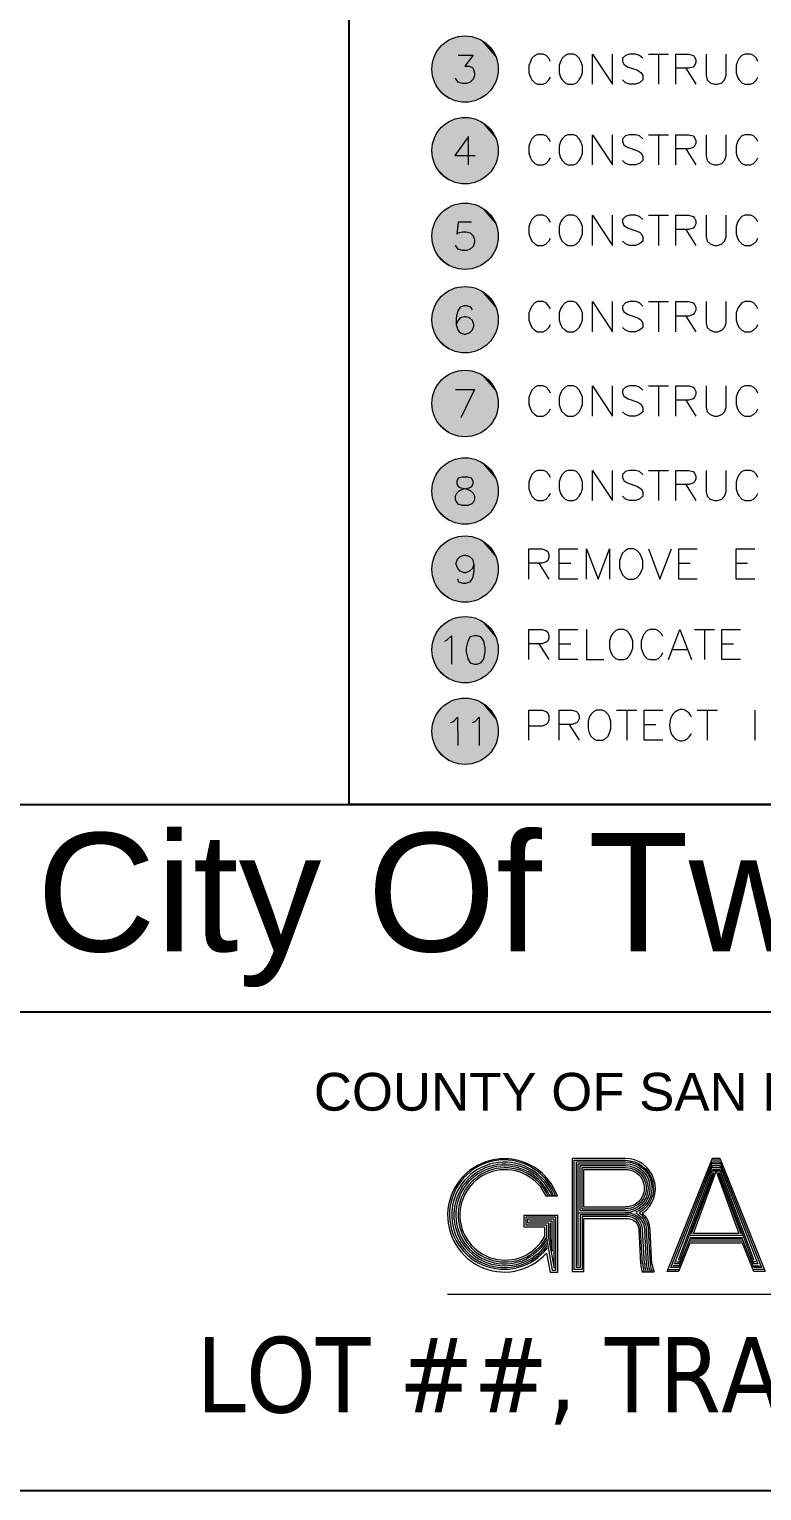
# Model space of a CAD drawing. Header units: millimetres. Extents: x -419 to 20046, y -14642 to 2638.
# Drawn here: x 3708.958 to 3710.897, y 911.911 to 915.779 of the extents above; entities that cross this region are included whole.
import ezdxf

# ---------------------------------------------------------------- set-up
doc = ezdxf.new("R2010")
doc.units = ezdxf.units.MM
for name, color, linetype in [('PDF10_----TB03', 7, 'Continuous'), ('PDF10_----TX03', 7, 'Continuous'), ('PDF10_TEXT', 7, 'Continuous')]:
    doc.layers.add(name, color=color, linetype=linetype)
doc.layers.add('PDF10_0', color=7, linetype='Continuous', true_color=0xb3b3b3)
doc.styles.add('PDF Arial', font='arial.ttf')
doc.styles.add('PDF Tahoma', font='tahoma.ttf')

msp = doc.modelspace()

# ---------------------------------------------------------------- linework, layer by layer
at = {"color": 1}
for p, q in [((3682.9432, 913.7269), (3717.4272, 913.7269)), ((3716.1109, 913.177), (3706.9443, 913.177))]:
    msp.add_line(p, q, dxfattribs=at)
for points in [[(3682.9432, 934.9117), (3717.4272, 934.9117), (3717.4272, 911.9107), (3682.9432, 911.9107)], [(3717.4272, 913.7269), (3709.8049, 913.7269), (3709.8049, 927.2815), (3717.4272, 927.2815)]]:
    msp.add_lwpolyline(points, close=True, dxfattribs=at)
at = {"layer": 'PDF10_----TB03', "lineweight": 20}
for points in [[(3710.3262, 912.6912), (3710.3562, 912.6912, 3.605818), (3710.3271, 912.5395), (3710.3371, 912.4895), (3710.3571, 912.4895), (3710.3571, 912.6395), (3710.2671, 912.6395), (3710.2671, 912.6095), (3710.3221, 912.6095), (3710.3221, 912.5845)], [(3710.6063, 912.5103), (3710.6013, 912.6003, 0.212547), (3710.5815, 912.645, 0.733214), (3710.5354, 912.7903), (3710.3954, 912.7903), (3710.3954, 912.4903)], [(3710.4004, 912.4953), (3710.4004, 912.7853), (3710.5354, 912.7853, -0.767337), (3710.5731, 912.6462)], [(3710.5863, 912.5112), (3710.5813, 912.6016, 0.414221), (3710.5413, 912.6412), (3710.4162, 912.6412), (3710.4162, 912.5012), (3710.4062, 912.5012), (3710.4062, 912.7812), (3710.5363, 912.7812, -0.824337), (3710.5627, 912.6471)], [(3710.4112, 912.5062), (3710.4112, 912.7762), (3710.5363, 912.7762, -0.999999), (3710.5367, 912.647)], [(3710.5363, 912.6512), (3710.4162, 912.6512), (3710.4162, 912.7712), (3710.5363, 912.7712, -0.999994), (3710.5367, 912.652)], [(3710.5363, 912.6562), (3710.4212, 912.6562), (3710.4212, 912.7662), (3710.5363, 912.7662, -1.000007), (3710.5367, 912.657)], [(3710.5363, 912.6612), (3710.4262, 912.6612), (3710.4262, 912.7612), (3710.5363, 912.7612, -1.000001), (3710.5367, 912.662)], [(3710.3962, 912.4912), (3710.4262, 912.4912), (3710.4262, 912.6312), (3710.5413, 912.6312, -0.414211), (3710.5713, 912.6012), (3710.5763, 912.5112)], [(3710.5813, 912.5112), (3710.5763, 912.6012, 0.414217), (3710.5413, 912.6362), (3710.4212, 912.6362), (3710.4212, 912.4962), (3710.4012, 912.4962)], [(3710.4112, 912.6462), (3710.5363, 912.6462), (3710.5413, 912.6462, -0.41421), (3710.5863, 912.6012), (3710.5913, 912.5112)], [(3710.5626, 912.6465, -0.291477), (3710.5913, 912.6012), (3710.5963, 912.5112)], [(3710.5738, 912.6457, -0.240066), (3710.5963, 912.6012), (3710.6013, 912.5112)]]:
    msp.add_lwpolyline(points, format="xyb", dxfattribs=at)
for points in [[(3710.6463, 912.4912), (3710.7663, 912.7912), (3710.7863, 912.7912), (3710.9063, 912.4912), (3710.8763, 912.4912), (3710.8463, 912.5662), (3710.7063, 912.5662), (3710.6763, 912.4912)], [(3710.6763, 912.5012), (3710.6563, 912.5012), (3710.7663, 912.7812), (3710.7863, 912.7812), (3710.8963, 912.5012), (3710.8763, 912.5012), (3710.8463, 912.5762), (3710.7063, 912.5762)], [(3710.7163, 912.5912), (3710.7763, 912.7562), (3710.8363, 912.5912)], [(3710.3521, 912.6345), (3710.2721, 912.6345), (3710.2721, 912.6145), (3710.3271, 912.6145), (3710.3271, 912.5795), (3710.3421, 912.4945), (3710.3521, 912.4945)], [(3710.3471, 912.6295), (3710.2771, 912.6295), (3710.2771, 912.6195), (3710.3321, 912.6195), (3710.3321, 912.5795), (3710.3471, 912.4995)]]:
    msp.add_lwpolyline(points, close=True, dxfattribs=at)
for points in [[(3710.7663, 912.7862), (3710.7863, 912.7862)], [(3710.7113, 912.5912), (3710.7713, 912.7512), (3710.7663, 912.7512), (3710.6763, 912.5112), (3710.6663, 912.5112), (3710.7663, 912.7712), (3710.7863, 912.7712), (3710.8863, 912.5112), (3710.8763, 912.5112), (3710.7863, 912.7512), (3710.7813, 912.7512), (3710.8413, 912.5912)], [(3710.6763, 912.5212), (3710.7663, 912.7612), (3710.7863, 912.7612), (3710.8763, 912.5212)], [(3710.7863, 912.7762), (3710.7663, 912.7762)], [(3710.7663, 912.7662), (3710.7863, 912.7662)], [(3710.7863, 912.7562), (3710.7663, 912.7562)], [(3710.3371, 912.6195), (3710.3371, 912.5795), (3710.3421, 912.5445), (3710.3421, 912.6245), (3710.2821, 912.6245)], [(3710.8463, 912.5862), (3710.7063, 912.5862)], [(3710.7063, 912.5812), (3710.8463, 912.5812)], [(3710.8463, 912.5712), (3710.7063, 912.5712)], [(3710.6713, 912.5162), (3710.6763, 912.5162)], [(3710.8813, 912.5162), (3710.8763, 912.5162)], [(3710.5796, 912.4903), (3710.6121, 912.4903)], [(3710.6513, 912.4962), (3710.6763, 912.4962)], [(3710.6763, 912.5062), (3710.6613, 912.5062)], [(3710.8763, 912.5062), (3710.8913, 912.5062)], [(3710.9013, 912.4962), (3710.8763, 912.4962)], [(3710.0654, 912.4312), (3713.1615, 912.4312)]]:
    msp.add_lwpolyline(points, dxfattribs=at)
for centre, radius, start, end in [((3710.215, 912.6416), 0.1446, 20.0007, 321.9979), ((3710.2158, 912.6408), 0.1396, 21.0001, 323.9976), ((3710.2166, 912.6408), 0.1346, 22.0004, 325.9975), ((3710.2166, 912.6408), 0.1296, 22.9998, 329.0019), ((3710.2175, 912.6408), 0.1246, 23.9997, 331.0015), ((3710.2175, 912.6408), 0.1196, 23.9996, 332.0016), ((3710.6467, 912.5116), 0.0696, 180.0011, 196.9996), ((3710.6467, 912.5116), 0.0646, 179.9989, 198.0043), ((3710.6467, 912.5116), 0.0596, 180.0012, 199.0008), ((3710.6467, 912.5116), 0.0546, 180, 201.0025), ((3710.6467, 912.5116), 0.0496, 180.0014, 203.9992), ((3710.6467, 912.5116), 0.0446, 180.002, 205.9965), ((3710.6467, 912.5107), 0.0396, 180.0024, 209.9953)]:
    msp.add_arc(centre, radius, start, end, dxfattribs=at)
at = {"layer": 'PDF10_----TX03', "lineweight": 20}
for points in [[(3710.3379, 915.6939), (3710.3337, 915.7022), (3710.3262, 915.7097), (3710.3187, 915.7131), (3710.3037, 915.7131), (3710.2962, 915.7097), (3710.2887, 915.7022), (3710.2846, 915.6939), (3710.2804, 915.6831), (3710.2804, 915.6639), (3710.2846, 915.6522), (3710.2887, 915.6447), (3710.2962, 915.6372), (3710.3037, 915.6331), (3710.3187, 915.6331), (3710.3262, 915.6372), (3710.3337, 915.6447), (3710.3379, 915.6522)], [(3710.4487, 915.6331), (3710.4487, 915.7131), (3710.5021, 915.6331), (3710.5021, 915.7131)], [(3710.5821, 915.7022), (3710.5738, 915.7097), (3710.5629, 915.7131), (3710.5471, 915.7131), (3710.5363, 915.7097), (3710.5288, 915.7022), (3710.5288, 915.6939), (3710.5321, 915.6864), (3710.5363, 915.6831), (3710.5438, 915.6789), (3710.5663, 915.6714), (3710.5738, 915.6672), (3710.5779, 915.6639), (3710.5821, 915.6564), (3710.5821, 915.6447), (3710.5738, 915.6372), (3710.5629, 915.6331), (3710.5471, 915.6331), (3710.5363, 915.6372), (3710.5288, 915.6447)], [(3710.5971, 915.7131), (3710.6504, 915.7131)], [(3710.6238, 915.7131), (3710.6238, 915.6331)], [(3710.6696, 915.6331), (3710.6696, 915.7131), (3710.7038, 915.7131), (3710.7154, 915.7097), (3710.7188, 915.7056), (3710.7229, 915.6981), (3710.7229, 915.6906), (3710.7188, 915.6831), (3710.7154, 915.6789), (3710.7038, 915.6756), (3710.6696, 915.6756)], [(3710.7496, 915.7131), (3710.7496, 915.6564), (3710.7529, 915.6447), (3710.7604, 915.6372), (3710.7721, 915.6331), (3710.7796, 915.6331), (3710.7913, 915.6372), (3710.7988, 915.6447), (3710.8029, 915.6564), (3710.8029, 915.7131)], [(3710.8863, 915.6939), (3710.8829, 915.7022), (3710.8754, 915.7097), (3710.8671, 915.7131), (3710.8521, 915.7131), (3710.8446, 915.7097), (3710.8371, 915.7022), (3710.8329, 915.6939), (3710.8296, 915.6831), (3710.8296, 915.6639), (3710.8329, 915.6522), (3710.8371, 915.6447), (3710.8446, 915.6372), (3710.8521, 915.6331), (3710.8671, 915.6331), (3710.8754, 915.6372), (3710.8829, 915.6447), (3710.8863, 915.6522)], [(3710.6963, 915.6756), (3710.7229, 915.6331)], [(3710.3379, 915.4814), (3710.3337, 915.4889), (3710.3262, 915.4964), (3710.3187, 915.4997), (3710.3037, 915.4997), (3710.2962, 915.4964), (3710.2887, 915.4889), (3710.2846, 915.4814), (3710.2804, 915.4697), (3710.2804, 915.4506), (3710.2846, 915.4389), (3710.2887, 915.4314), (3710.2962, 915.4239), (3710.3037, 915.4197), (3710.3187, 915.4197), (3710.3262, 915.4239), (3710.3337, 915.4314), (3710.3379, 915.4389)], [(3710.4487, 915.4197), (3710.4487, 915.4997), (3710.5021, 915.4197), (3710.5021, 915.4997)], [(3710.5821, 915.4889), (3710.5738, 915.4964), (3710.5629, 915.4997), (3710.5471, 915.4997), (3710.5363, 915.4964), (3710.5288, 915.4889), (3710.5288, 915.4814), (3710.5321, 915.4731), (3710.5363, 915.4697), (3710.5438, 915.4656), (3710.5663, 915.4581), (3710.5738, 915.4547), (3710.5779, 915.4506), (3710.5821, 915.4431), (3710.5821, 915.4314), (3710.5738, 915.4239), (3710.5629, 915.4197), (3710.5471, 915.4197), (3710.5363, 915.4239), (3710.5288, 915.4314)], [(3710.5971, 915.4997), (3710.6504, 915.4997)], [(3710.6238, 915.4997), (3710.6238, 915.4197)], [(3710.6696, 915.4197), (3710.6696, 915.4997), (3710.7038, 915.4997), (3710.7154, 915.4964), (3710.7188, 915.4922), (3710.7229, 915.4847), (3710.7229, 915.4772), (3710.7188, 915.4697), (3710.7154, 915.4656), (3710.7038, 915.4622), (3710.6696, 915.4622)], [(3710.7496, 915.4997), (3710.7496, 915.4431), (3710.7529, 915.4314), (3710.7604, 915.4239), (3710.7721, 915.4197), (3710.7796, 915.4197), (3710.7913, 915.4239), (3710.7988, 915.4314), (3710.8029, 915.4431), (3710.8029, 915.4997)], [(3710.8863, 915.4814), (3710.8829, 915.4889), (3710.8754, 915.4964), (3710.8671, 915.4997), (3710.8521, 915.4997), (3710.8446, 915.4964), (3710.8371, 915.4889), (3710.8329, 915.4814), (3710.8296, 915.4697), (3710.8296, 915.4506), (3710.8329, 915.4389), (3710.8371, 915.4314), (3710.8446, 915.4239), (3710.8521, 915.4197), (3710.8671, 915.4197), (3710.8754, 915.4239), (3710.8829, 915.4314), (3710.8863, 915.4389)], [(3710.6963, 915.4622), (3710.7229, 915.4197)], [(3710.3379, 915.268), (3710.3337, 915.2755), (3710.3262, 915.283), (3710.3187, 915.2864), (3710.3037, 915.2864), (3710.2962, 915.283), (3710.2887, 915.2755), (3710.2846, 915.268), (3710.2804, 915.2564), (3710.2804, 915.2372), (3710.2846, 915.2255), (3710.2887, 915.218), (3710.2962, 915.2105), (3710.3037, 915.2064), (3710.3187, 915.2064), (3710.3262, 915.2105), (3710.3337, 915.218), (3710.3379, 915.2255)], [(3710.4487, 915.2064), (3710.4487, 915.2864), (3710.5021, 915.2064), (3710.5021, 915.2864)], [(3710.5821, 915.2755), (3710.5738, 915.283), (3710.5629, 915.2864), (3710.5471, 915.2864), (3710.5363, 915.283), (3710.5288, 915.2755), (3710.5288, 915.268), (3710.5321, 915.2597), (3710.5363, 915.2564), (3710.5438, 915.2522), (3710.5663, 915.2447), (3710.5738, 915.2414), (3710.5779, 915.2372), (3710.5821, 915.2297), (3710.5821, 915.218), (3710.5738, 915.2105), (3710.5629, 915.2064), (3710.5471, 915.2064), (3710.5363, 915.2105), (3710.5288, 915.218)], [(3710.5971, 915.2864), (3710.6504, 915.2864)], [(3710.6238, 915.2864), (3710.6238, 915.2064)], [(3710.6696, 915.2064), (3710.6696, 915.2864), (3710.7038, 915.2864), (3710.7154, 915.283), (3710.7188, 915.2789), (3710.7229, 915.2714), (3710.7229, 915.2639), (3710.7188, 915.2564), (3710.7154, 915.2522), (3710.7038, 915.2489), (3710.6696, 915.2489)], [(3710.7496, 915.2864), (3710.7496, 915.2297), (3710.7529, 915.218), (3710.7604, 915.2105), (3710.7721, 915.2064), (3710.7796, 915.2064), (3710.7913, 915.2105), (3710.7988, 915.218), (3710.8029, 915.2297), (3710.8029, 915.2864)], [(3710.8863, 915.268), (3710.8829, 915.2755), (3710.8754, 915.283), (3710.8671, 915.2864), (3710.8521, 915.2864), (3710.8446, 915.283), (3710.8371, 915.2755), (3710.8329, 915.268), (3710.8296, 915.2564), (3710.8296, 915.2372), (3710.8329, 915.2255), (3710.8371, 915.218), (3710.8446, 915.2105), (3710.8521, 915.2064), (3710.8671, 915.2064), (3710.8754, 915.2105), (3710.8829, 915.218), (3710.8863, 915.2255)], [(3710.6963, 915.2489), (3710.7229, 915.2064)], [(3710.3379, 915.0389), (3710.3337, 915.0464), (3710.3262, 915.0547), (3710.3187, 915.058), (3710.3037, 915.058), (3710.2962, 915.0547), (3710.2887, 915.0464), (3710.2846, 915.0389), (3710.2804, 915.028), (3710.2804, 915.0089), (3710.2846, 914.9972), (3710.2887, 914.9897), (3710.2962, 914.9822), (3710.3037, 914.978), (3710.3187, 914.978), (3710.3262, 914.9822), (3710.3337, 914.9897), (3710.3379, 914.9972)], [(3710.4487, 914.978), (3710.4487, 915.058), (3710.5021, 914.978), (3710.5021, 915.058)], [(3710.5821, 915.0464), (3710.5738, 915.0547), (3710.5629, 915.058), (3710.5471, 915.058), (3710.5363, 915.0547), (3710.5288, 915.0464), (3710.5288, 915.0389), (3710.5321, 915.0314), (3710.5363, 915.028), (3710.5438, 915.0239), (3710.5663, 915.0164), (3710.5738, 915.0122), (3710.5779, 915.0089), (3710.5821, 915.0014), (3710.5821, 914.9897), (3710.5738, 914.9822), (3710.5629, 914.978), (3710.5471, 914.978), (3710.5363, 914.9822), (3710.5288, 914.9897)], [(3710.5971, 915.058), (3710.6504, 915.058)], [(3710.6238, 915.058), (3710.6238, 914.978)], [(3710.6696, 914.978), (3710.6696, 915.058), (3710.7038, 915.058), (3710.7154, 915.0547), (3710.7188, 915.0505), (3710.7229, 915.043), (3710.7229, 915.0355), (3710.7188, 915.028), (3710.7154, 915.0239), (3710.7038, 915.0197), (3710.6696, 915.0197)], [(3710.7496, 915.058), (3710.7496, 915.0014), (3710.7529, 914.9897), (3710.7604, 914.9822), (3710.7721, 914.978), (3710.7796, 914.978), (3710.7913, 914.9822), (3710.7988, 914.9897), (3710.8029, 915.0014), (3710.8029, 915.058)], [(3710.8863, 915.0389), (3710.8829, 915.0464), (3710.8754, 915.0547), (3710.8671, 915.058), (3710.8521, 915.058), (3710.8446, 915.0547), (3710.8371, 915.0464), (3710.8329, 915.0389), (3710.8296, 915.028), (3710.8296, 915.0089), (3710.8329, 914.9972), (3710.8371, 914.9897), (3710.8446, 914.9822), (3710.8521, 914.978), (3710.8671, 914.978), (3710.8754, 914.9822), (3710.8829, 914.9897), (3710.8863, 914.9972)], [(3710.6963, 915.0197), (3710.7229, 914.978)], [(3710.3379, 914.8155), (3710.3337, 914.8238), (3710.3262, 914.8313), (3710.3187, 914.8347), (3710.3037, 914.8347), (3710.2962, 914.8313), (3710.2887, 914.8238), (3710.2846, 914.8155), (3710.2804, 914.8047), (3710.2804, 914.7855), (3710.2846, 914.7738), (3710.2887, 914.7663), (3710.2962, 914.7588), (3710.3037, 914.7547), (3710.3187, 914.7547), (3710.3262, 914.7588), (3710.3337, 914.7663), (3710.3379, 914.7738)], [(3710.4487, 914.7547), (3710.4487, 914.8347), (3710.5021, 914.7547), (3710.5021, 914.8347)], [(3710.5821, 914.8238), (3710.5738, 914.8313), (3710.5629, 914.8347), (3710.5471, 914.8347), (3710.5363, 914.8313), (3710.5288, 914.8238), (3710.5288, 914.8155), (3710.5321, 914.808), (3710.5363, 914.8047), (3710.5438, 914.8005), (3710.5663, 914.793), (3710.5738, 914.7888), (3710.5779, 914.7855), (3710.5821, 914.778), (3710.5821, 914.7663), (3710.5738, 914.7588), (3710.5629, 914.7547), (3710.5471, 914.7547), (3710.5363, 914.7588), (3710.5288, 914.7663)], [(3710.5971, 914.8347), (3710.6504, 914.8347)], [(3710.6238, 914.8347), (3710.6238, 914.7547)], [(3710.6696, 914.7547), (3710.6696, 914.8347), (3710.7038, 914.8347), (3710.7154, 914.8313), (3710.7188, 914.8272), (3710.7229, 914.8197), (3710.7229, 914.8122), (3710.7188, 914.8047), (3710.7154, 914.8005), (3710.7038, 914.7972), (3710.6696, 914.7972)], [(3710.6963, 914.7972), (3710.7229, 914.7547)], [(3710.7496, 914.8347), (3710.7496, 914.778), (3710.7529, 914.7663), (3710.7604, 914.7588), (3710.7721, 914.7547), (3710.7796, 914.7547), (3710.7913, 914.7588), (3710.7988, 914.7663), (3710.8029, 914.778), (3710.8029, 914.8347)], [(3710.8863, 914.8155), (3710.8829, 914.8238), (3710.8754, 914.8313), (3710.8671, 914.8347), (3710.8521, 914.8347), (3710.8446, 914.8313), (3710.8371, 914.8238), (3710.8329, 914.8155), (3710.8296, 914.8047), (3710.8296, 914.7855), (3710.8329, 914.7738), (3710.8371, 914.7663), (3710.8446, 914.7588), (3710.8521, 914.7547), (3710.8671, 914.7547), (3710.8754, 914.7588), (3710.8829, 914.7663), (3710.8863, 914.7738)], [(3710.3379, 914.5922), (3710.3337, 914.6005), (3710.3262, 914.608), (3710.3187, 914.6113), (3710.3037, 914.6113), (3710.2962, 914.608), (3710.2887, 914.6005), (3710.2846, 914.5922), (3710.2804, 914.5813), (3710.2804, 914.5622), (3710.2846, 914.5505), (3710.2887, 914.543), (3710.2962, 914.5355), (3710.3037, 914.5313), (3710.3187, 914.5313), (3710.3262, 914.5355), (3710.3337, 914.543), (3710.3379, 914.5505)], [(3710.4487, 914.5313), (3710.4487, 914.6113), (3710.5021, 914.5313), (3710.5021, 914.6113)], [(3710.5821, 914.6005), (3710.5738, 914.608), (3710.5629, 914.6113), (3710.5471, 914.6113), (3710.5363, 914.608), (3710.5288, 914.6005), (3710.5288, 914.5922), (3710.5321, 914.5847), (3710.5363, 914.5813), (3710.5438, 914.5772), (3710.5663, 914.5697), (3710.5738, 914.5655), (3710.5779, 914.5622), (3710.5821, 914.5547), (3710.5821, 914.543), (3710.5738, 914.5355), (3710.5629, 914.5313), (3710.5471, 914.5313), (3710.5363, 914.5355), (3710.5288, 914.543)], [(3710.5971, 914.6113), (3710.6504, 914.6113)], [(3710.6238, 914.6113), (3710.6238, 914.5313)], [(3710.6696, 914.5313), (3710.6696, 914.6113), (3710.7038, 914.6113), (3710.7154, 914.608), (3710.7188, 914.6038), (3710.7229, 914.5963), (3710.7229, 914.5888), (3710.7188, 914.5813), (3710.7154, 914.5772), (3710.7038, 914.5738), (3710.6696, 914.5738)], [(3710.7496, 914.6113), (3710.7496, 914.5547), (3710.7529, 914.543), (3710.7604, 914.5355), (3710.7721, 914.5313), (3710.7796, 914.5313), (3710.7913, 914.5355), (3710.7988, 914.543), (3710.8029, 914.5547), (3710.8029, 914.6113)], [(3710.8863, 914.5922), (3710.8829, 914.6005), (3710.8754, 914.608), (3710.8671, 914.6113), (3710.8521, 914.6113), (3710.8446, 914.608), (3710.8371, 914.6005), (3710.8329, 914.5922), (3710.8296, 914.5813), (3710.8296, 914.5622), (3710.8329, 914.5505), (3710.8371, 914.543), (3710.8446, 914.5355), (3710.8521, 914.5313), (3710.8671, 914.5313), (3710.8754, 914.5355), (3710.8829, 914.543), (3710.8863, 914.5505)], [(3710.6963, 914.5738), (3710.7229, 914.5313)], [(3710.2804, 914.3238), (3710.2804, 914.4038), (3710.3154, 914.4038), (3710.3262, 914.3996), (3710.3304, 914.3963), (3710.3337, 914.388), (3710.3337, 914.3805), (3710.3304, 914.373), (3710.3262, 914.3696), (3710.3154, 914.3655), (3710.2804, 914.3655)], [(3710.4104, 914.3238), (3710.3604, 914.3238), (3710.3604, 914.4038), (3710.4104, 914.4038)], [(3710.4329, 914.3238), (3710.4329, 914.4038), (3710.4637, 914.3238), (3710.4937, 914.4038), (3710.4937, 914.3238)], [(3710.5971, 914.4038), (3710.6271, 914.3238), (3710.6579, 914.4038)], [(3710.7263, 914.3238), (3710.6771, 914.3238), (3710.6771, 914.4038), (3710.7263, 914.4038)], [(3710.8788, 914.3238), (3710.8296, 914.3238), (3710.8296, 914.4038), (3710.8788, 914.4038)], [(3710.3071, 914.3655), (3710.3337, 914.3238)], [(3710.3604, 914.3655), (3710.3912, 914.3655)], [(3710.6771, 914.3655), (3710.7071, 914.3655)], [(3710.8296, 914.3655), (3710.8596, 914.3655)], [(3710.2804, 914.1105), (3710.2804, 914.1905), (3710.3154, 914.1905), (3710.3262, 914.1863), (3710.3304, 914.183), (3710.3337, 914.1746), (3710.3337, 914.1671), (3710.3304, 914.1596), (3710.3262, 914.1563), (3710.3154, 914.1521), (3710.2804, 914.1521)], [(3710.4104, 914.1105), (3710.3604, 914.1105), (3710.3604, 914.1905), (3710.4104, 914.1905)], [(3710.4329, 914.1905), (3710.4329, 914.1105), (3710.4787, 914.1105)], [(3710.6354, 914.1713), (3710.6313, 914.1788), (3710.6238, 914.1863), (3710.6163, 914.1905), (3710.6004, 914.1905), (3710.5929, 914.1863), (3710.5854, 914.1788), (3710.5821, 914.1713), (3710.5779, 914.1596), (3710.5779, 914.1405), (3710.5821, 914.1296), (3710.5854, 914.1213), (3710.5929, 914.1138), (3710.6004, 914.1105), (3710.6163, 914.1105), (3710.6238, 914.1138), (3710.6313, 914.1213), (3710.6354, 914.1296)], [(3710.6504, 914.1105), (3710.6804, 914.1905), (3710.7113, 914.1105)], [(3710.7188, 914.1905), (3710.7721, 914.1905)], [(3710.7454, 914.1905), (3710.7454, 914.1105)], [(3710.8404, 914.1105), (3710.7913, 914.1105), (3710.7913, 914.1905), (3710.8404, 914.1905)], [(3710.3071, 914.1521), (3710.3337, 914.1105)], [(3710.3604, 914.1521), (3710.3912, 914.1521)], [(3710.7913, 914.1521), (3710.8221, 914.1521)], [(3710.6621, 914.1371), (3710.6996, 914.1371)], [(3710.2804, 913.8971), (3710.2804, 913.9771), (3710.3154, 913.9771), (3710.3262, 913.9729), (3710.3304, 913.9696), (3710.3337, 913.9613), (3710.3337, 913.9504), (3710.3304, 913.9429), (3710.3262, 913.9388), (3710.3154, 913.9346), (3710.2804, 913.9346)], [(3710.3604, 913.8971), (3710.3604, 913.9771), (3710.3954, 913.9771), (3710.4062, 913.9729), (3710.4104, 913.9696), (3710.4137, 913.9613), (3710.4137, 913.9538), (3710.4104, 913.9463), (3710.4062, 913.9429), (3710.3954, 913.9388), (3710.3604, 913.9388)], [(3710.5129, 913.9771), (3710.5663, 913.9771)], [(3710.5396, 913.9771), (3710.5396, 913.8971)], [(3710.6354, 913.8971), (3710.5854, 913.8971), (3710.5854, 913.9771), (3710.6354, 913.9771)], [(3710.7263, 913.9771), (3710.7796, 913.9771)], [(3710.7529, 913.9771), (3710.7529, 913.8971)], [(3710.8788, 913.9771), (3710.8788, 913.8971)], [(3710.3871, 913.9388), (3710.4137, 913.8971)], [(3710.5854, 913.9388), (3710.6163, 913.9388)]]:
    msp.add_lwpolyline(points, dxfattribs=at)
for points in [[(3710.3837, 915.7131), (3710.3762, 915.7097), (3710.3687, 915.7022), (3710.3646, 915.6939), (3710.3604, 915.6831), (3710.3604, 915.6639), (3710.3646, 915.6522), (3710.3687, 915.6447), (3710.3762, 915.6372), (3710.3837, 915.6331), (3710.3987, 915.6331), (3710.4062, 915.6372), (3710.4137, 915.6447), (3710.4179, 915.6522), (3710.4221, 915.6639), (3710.4221, 915.6831), (3710.4179, 915.6939), (3710.4137, 915.7022), (3710.4062, 915.7097), (3710.3987, 915.7131)], [(3710.3837, 915.4997), (3710.3762, 915.4964), (3710.3687, 915.4889), (3710.3646, 915.4814), (3710.3604, 915.4697), (3710.3604, 915.4506), (3710.3646, 915.4389), (3710.3687, 915.4314), (3710.3762, 915.4239), (3710.3837, 915.4197), (3710.3987, 915.4197), (3710.4062, 915.4239), (3710.4137, 915.4314), (3710.4179, 915.4389), (3710.4221, 915.4506), (3710.4221, 915.4697), (3710.4179, 915.4814), (3710.4137, 915.4889), (3710.4062, 915.4964), (3710.3987, 915.4997)], [(3710.3837, 915.2864), (3710.3762, 915.283), (3710.3687, 915.2755), (3710.3646, 915.268), (3710.3604, 915.2564), (3710.3604, 915.2372), (3710.3646, 915.2255), (3710.3687, 915.218), (3710.3762, 915.2105), (3710.3837, 915.2064), (3710.3987, 915.2064), (3710.4062, 915.2105), (3710.4137, 915.218), (3710.4179, 915.2255), (3710.4221, 915.2372), (3710.4221, 915.2564), (3710.4179, 915.268), (3710.4137, 915.2755), (3710.4062, 915.283), (3710.3987, 915.2864)], [(3710.3837, 915.058), (3710.3762, 915.0547), (3710.3687, 915.0464), (3710.3646, 915.0389), (3710.3604, 915.028), (3710.3604, 915.0089), (3710.3646, 914.9972), (3710.3687, 914.9897), (3710.3762, 914.9822), (3710.3837, 914.978), (3710.3987, 914.978), (3710.4062, 914.9822), (3710.4137, 914.9897), (3710.4179, 914.9972), (3710.4221, 915.0089), (3710.4221, 915.028), (3710.4179, 915.0389), (3710.4137, 915.0464), (3710.4062, 915.0547), (3710.3987, 915.058)], [(3710.3837, 914.8347), (3710.3762, 914.8313), (3710.3687, 914.8238), (3710.3646, 914.8155), (3710.3604, 914.8047), (3710.3604, 914.7855), (3710.3646, 914.7738), (3710.3687, 914.7663), (3710.3762, 914.7588), (3710.3837, 914.7547), (3710.3987, 914.7547), (3710.4062, 914.7588), (3710.4137, 914.7663), (3710.4179, 914.7738), (3710.4221, 914.7855), (3710.4221, 914.8047), (3710.4179, 914.8155), (3710.4137, 914.8238), (3710.4062, 914.8313), (3710.3987, 914.8347)], [(3710.3837, 914.6113), (3710.3762, 914.608), (3710.3687, 914.6005), (3710.3646, 914.5922), (3710.3604, 914.5813), (3710.3604, 914.5622), (3710.3646, 914.5505), (3710.3687, 914.543), (3710.3762, 914.5355), (3710.3837, 914.5313), (3710.3987, 914.5313), (3710.4062, 914.5355), (3710.4137, 914.543), (3710.4179, 914.5505), (3710.4221, 914.5622), (3710.4221, 914.5813), (3710.4179, 914.5922), (3710.4137, 914.6005), (3710.4062, 914.608), (3710.3987, 914.6113)], [(3710.5438, 914.4038), (3710.5363, 914.3996), (3710.5288, 914.3921), (3710.5246, 914.3846), (3710.5204, 914.373), (3710.5204, 914.3538), (3710.5246, 914.343), (3710.5288, 914.3346), (3710.5363, 914.3271), (3710.5438, 914.3238), (3710.5588, 914.3238), (3710.5663, 914.3271), (3710.5738, 914.3346), (3710.5779, 914.343), (3710.5821, 914.3538), (3710.5821, 914.373), (3710.5779, 914.3846), (3710.5738, 914.3921), (3710.5663, 914.3996), (3710.5588, 914.4038)], [(3710.5171, 914.1905), (3710.5096, 914.1863), (3710.5021, 914.1788), (3710.4979, 914.1713), (3710.4937, 914.1596), (3710.4937, 914.1405), (3710.4979, 914.1296), (3710.5021, 914.1213), (3710.5096, 914.1138), (3710.5171, 914.1105), (3710.5321, 914.1105), (3710.5396, 914.1138), (3710.5471, 914.1213), (3710.5513, 914.1296), (3710.5554, 914.1405), (3710.5554, 914.1596), (3710.5513, 914.1713), (3710.5471, 914.1788), (3710.5396, 914.1863), (3710.5321, 914.1905)], [(3710.4596, 913.9771), (3710.4521, 913.9729), (3710.4446, 913.9654), (3710.4404, 913.9579), (3710.4371, 913.9463), (3710.4371, 913.9271), (3710.4404, 913.9163), (3710.4446, 913.9079), (3710.4521, 913.9004), (3710.4596, 913.8971), (3710.4754, 913.8971), (3710.4829, 913.9004), (3710.4904, 913.9079), (3710.4937, 913.9163), (3710.4979, 913.9271), (3710.4979, 913.9463), (3710.4937, 913.9579), (3710.4904, 913.9654), (3710.4829, 913.9729), (3710.4754, 913.9771)]]:
    msp.add_lwpolyline(points, close=True, dxfattribs=at)
msp.add_ellipse((3710.6842, 913.937), major_axis=(0.0003, 0.0413), ratio=0.758892, start_param=5.250474, end_param=10.474903, dxfattribs=at)
at = {"layer": 'PDF10_0', "color": 7, "lineweight": 20}
for points in [[(3710.0937, 915.7106), (3710.1329, 915.7106), (3710.1112, 915.6814), (3710.1221, 915.6814), (3710.1296, 915.6781), (3710.1329, 915.6747), (3710.1362, 915.6639), (3710.1362, 915.6564), (3710.1329, 915.6464), (3710.1254, 915.6389), (3710.1154, 915.6356), (3710.1046, 915.6356), (3710.0937, 915.6389), (3710.0904, 915.6422), (3710.0862, 915.6497)], [(3710.1204, 915.4197), (3710.1204, 915.4947), (3710.0845, 915.4447), (3710.1379, 915.4447)], [(3710.1287, 915.268), (3710.0937, 915.268), (3710.0896, 915.2364), (3710.0937, 915.2397), (3710.1046, 915.243), (3710.1146, 915.243), (3710.1254, 915.2397), (3710.1329, 915.2322), (3710.1362, 915.2222), (3710.1362, 915.2147), (3710.1329, 915.2039), (3710.1254, 915.1972), (3710.1154, 915.193), (3710.1046, 915.193), (3710.0937, 915.1964), (3710.0904, 915.2005), (3710.0862, 915.2072)], [(3710.1312, 915.0364), (3710.1271, 915.043), (3710.1162, 915.0472), (3710.1096, 915.0472), (3710.0987, 915.043), (3710.0912, 915.0322), (3710.0879, 915.0147), (3710.0879, 914.9972), (3710.0921, 914.9822), (3710.0987, 914.9755), (3710.1096, 914.9722), (3710.1129, 914.9722), (3710.1237, 914.9755), (3710.1312, 914.983), (3710.1346, 914.993), (3710.1346, 914.9972), (3710.1312, 915.008), (3710.1237, 915.0147), (3710.1129, 915.018), (3710.1096, 915.018), (3710.0987, 915.0147), (3710.0921, 915.0072), (3710.0879, 914.9972)], [(3710.0862, 914.8255), (3710.1362, 914.8255), (3710.1004, 914.7505)], [(3710.1346, 914.3621), (3710.1312, 914.3513), (3710.1237, 914.3446), (3710.1129, 914.3405), (3710.1096, 914.3405), (3710.0987, 914.3446), (3710.0921, 914.3513), (3710.0879, 914.3621), (3710.0879, 914.3655), (3710.0912, 914.3763), (3710.0987, 914.3838), (3710.1096, 914.3871), (3710.1129, 914.3871), (3710.1237, 914.3838), (3710.1312, 914.3763), (3710.1346, 914.3621), (3710.1346, 914.3446), (3710.1312, 914.3263), (3710.1237, 914.3155), (3710.1129, 914.3121), (3710.1062, 914.3121), (3710.0954, 914.3155), (3710.0921, 914.323)], [(3710.0579, 914.1596), (3710.0645, 914.163), (3710.0754, 914.1738), (3710.0754, 914.0988)], [(3710.0737, 913.9438), (3710.0812, 913.9471), (3710.0912, 913.9579), (3710.0921, 913.8829)], [(3710.1312, 913.9438), (3710.1379, 913.9471), (3710.1487, 913.9579), (3710.1487, 913.8829)]]:
    msp.add_lwpolyline(points, dxfattribs=at)
at = {"layer": 'PDF10_0', "color": 7, "lineweight": 0, "true_color": 0xffffff}
for points in [[(3710.0695, 915.5956), (3710.052, 915.6081)], [(3710.0695, 915.3797), (3710.052, 915.3922)], [(3710.0695, 915.153), (3710.052, 915.1655)], [(3710.0695, 914.9322), (3710.052, 914.9447)], [(3710.0695, 914.7105), (3710.052, 914.723)], [(3710.0695, 914.4788), (3710.052, 914.4913)], [(3710.0695, 914.2721), (3710.052, 914.2846)], [(3710.0695, 914.0588), (3710.052, 914.0713)], [(3710.0695, 913.8429), (3710.052, 913.8554)]]:
    msp.add_lwpolyline(points, dxfattribs=at)
at = {"layer": 'PDF10_0', "color": 7, "lineweight": 20}
for points in [[(3710.1037, 914.5938), (3710.0937, 914.5905), (3710.0896, 914.583), (3710.0896, 914.5763), (3710.0937, 914.5688), (3710.1004, 914.5655), (3710.1146, 914.5622), (3710.1254, 914.558), (3710.1329, 914.5513), (3710.1362, 914.5438), (3710.1362, 914.533), (3710.1329, 914.5263), (3710.1296, 914.523), (3710.1187, 914.5188), (3710.1046, 914.5188), (3710.0937, 914.5222), (3710.0904, 914.5263), (3710.0862, 914.533), (3710.0862, 914.5438), (3710.0896, 914.5513), (3710.0971, 914.558), (3710.1079, 914.5622), (3710.1221, 914.5655), (3710.1296, 914.5688), (3710.1329, 914.5763), (3710.1329, 914.583), (3710.1287, 914.5905), (3710.1187, 914.5938)], [(3710.1362, 914.1738), (3710.1254, 914.1705), (3710.1187, 914.1596), (3710.1146, 914.1421), (3710.1146, 914.1313), (3710.1187, 914.113), (3710.1254, 914.1021), (3710.1362, 914.0988), (3710.1437, 914.0988), (3710.1546, 914.103), (3710.1612, 914.113), (3710.1646, 914.1313), (3710.1646, 914.1421), (3710.1612, 914.1596), (3710.1537, 914.1705), (3710.1437, 914.1738)]]:
    msp.add_lwpolyline(points, close=True, dxfattribs=at)
for centre in [(3710.1116, 915.6735), (3710.1116, 915.4576), (3710.1116, 915.231), (3710.1116, 915.0101), (3710.1116, 914.7884), (3710.1116, 914.5567), (3710.1116, 914.3501), (3710.1116, 914.1367), (3710.1116, 913.9209)]:
    msp.add_circle(centre, 0.0879, dxfattribs=at)
at = {"layer": 'PDF10_0', "color": 7, "true_color": 0xffffff, "transparency": 33554559}
for points in [[(3710.0487, 915.7348), (3710.1704, 915.6081), (3710.037, 915.7206)], [(3710.0679, 915.7489), (3710.1837, 915.6222), (3710.0487, 915.7348)], [(3710.1837, 915.6222), (3710.0487, 915.7348), (3710.1704, 915.6081)], [(3710.0879, 915.7573), (3710.1912, 915.6356), (3710.0679, 915.7489)], [(3710.1912, 915.6356), (3710.0679, 915.7489), (3710.1837, 915.6222)], [(3710.1112, 915.7606), (3710.1971, 915.6539), (3710.0879, 915.7573)], [(3710.1971, 915.6539), (3710.0879, 915.7573), (3710.1912, 915.6356)], [(3710.1237, 915.7598), (3710.1996, 915.6731), (3710.1112, 915.7606)], [(3710.1996, 915.6731), (3710.1112, 915.7606), (3710.1971, 915.6539)], [(3710.1429, 915.7548), (3710.1979, 915.6872), (3710.1237, 915.7598)], [(3710.1979, 915.6872), (3710.1237, 915.7598), (3710.1996, 915.6731)], [(3710.1546, 915.7489), (3710.1946, 915.7022), (3710.1429, 915.7548)], [(3710.1946, 915.7022), (3710.1429, 915.7548), (3710.1979, 915.6872)], [(3710.1654, 915.7423), (3710.1871, 915.7173), (3710.1546, 915.7489)], [(3710.1871, 915.7173), (3710.1546, 915.7489), (3710.1946, 915.7022)], [(3710.1762, 915.7323), (3710.1654, 915.7423), (3710.1871, 915.7173)], [(3710.0287, 915.7039), (3710.1421, 915.5906), (3710.0237, 915.6722)], [(3710.037, 915.7206), (3710.1571, 915.5972), (3710.0287, 915.7039)], [(3710.1571, 915.5972), (3710.0287, 915.7039), (3710.1421, 915.5906)], [(3710.1704, 915.6081), (3710.037, 915.7206), (3710.1571, 915.5972)], [(3710.1421, 915.5906), (3710.0237, 915.6722), (3710.1237, 915.5856)], [(3710.0237, 915.6722), (3710.1237, 915.5856), (3710.0279, 915.6439)], [(3710.1237, 915.5856), (3710.0279, 915.6439), (3710.1029, 915.5856)], [(3710.0279, 915.6439), (3710.1029, 915.5856), (3710.0354, 915.6272)], [(3710.1029, 915.5856), (3710.0354, 915.6272), (3710.0695, 915.5956)], [(3710.0354, 915.6272), (3710.0695, 915.5956), (3710.052, 915.6081)], [(3710.0679, 915.5339), (3710.1837, 915.4072), (3710.0487, 915.5197)], [(3710.0879, 915.5422), (3710.1912, 915.4197), (3710.0679, 915.5339)], [(3710.1912, 915.4197), (3710.0679, 915.5339), (3710.1837, 915.4072)], [(3710.1112, 915.5456), (3710.1971, 915.4389), (3710.0879, 915.5422)], [(3710.1971, 915.4389), (3710.0879, 915.5422), (3710.1912, 915.4197)], [(3710.1237, 915.5447), (3710.1996, 915.4581), (3710.1112, 915.5456)], [(3710.1996, 915.4581), (3710.1112, 915.5456), (3710.1971, 915.4389)], [(3710.1429, 915.5397), (3710.1979, 915.4714), (3710.1237, 915.5447)], [(3710.1979, 915.4714), (3710.1237, 915.5447), (3710.1996, 915.4581)], [(3710.1546, 915.5339), (3710.1946, 915.4872), (3710.1429, 915.5397)], [(3710.1946, 915.4872), (3710.1429, 915.5397), (3710.1979, 915.4714)], [(3710.1654, 915.5272), (3710.1871, 915.5022), (3710.1546, 915.5339)], [(3710.1871, 915.5022), (3710.1546, 915.5339), (3710.1946, 915.4872)], [(3710.037, 915.5047), (3710.1571, 915.3822), (3710.0287, 915.4889)], [(3710.0487, 915.5197), (3710.1704, 915.3922), (3710.037, 915.5047)], [(3710.1704, 915.3922), (3710.037, 915.5047), (3710.1571, 915.3822)], [(3710.1837, 915.4072), (3710.0487, 915.5197), (3710.1704, 915.3922)], [(3710.1762, 915.5172), (3710.1654, 915.5272), (3710.1871, 915.5022)], [(3710.0287, 915.4889), (3710.1421, 915.3756), (3710.0237, 915.4572)], [(3710.1421, 915.3756), (3710.0237, 915.4572), (3710.1237, 915.3706)], [(3710.0237, 915.4572), (3710.1237, 915.3706), (3710.0279, 915.4289)], [(3710.1571, 915.3822), (3710.0287, 915.4889), (3710.1421, 915.3756)], [(3710.1237, 915.3706), (3710.0279, 915.4289), (3710.1029, 915.3697)], [(3710.0279, 915.4289), (3710.1029, 915.3697), (3710.0354, 915.4122)], [(3710.1029, 915.3697), (3710.0354, 915.4122), (3710.0695, 915.3797)], [(3710.0354, 915.4122), (3710.0695, 915.3797), (3710.052, 915.3922)], [(3710.0679, 915.3072), (3710.1837, 915.1805), (3710.0487, 915.293)], [(3710.0879, 915.3156), (3710.1912, 915.193), (3710.0679, 915.3072)], [(3710.1912, 915.193), (3710.0679, 915.3072), (3710.1837, 915.1805)], [(3710.1112, 915.3189), (3710.1971, 915.2122), (3710.0879, 915.3156)], [(3710.1971, 915.2122), (3710.0879, 915.3156), (3710.1912, 915.193)], [(3710.1237, 915.3181), (3710.1996, 915.2314), (3710.1112, 915.3189)], [(3710.1996, 915.2314), (3710.1112, 915.3189), (3710.1971, 915.2122)], [(3710.1429, 915.3131), (3710.1979, 915.2447), (3710.1237, 915.3181)], [(3710.1979, 915.2447), (3710.1237, 915.3181), (3710.1996, 915.2314)], [(3710.1546, 915.3072), (3710.1946, 915.2605), (3710.1429, 915.3131)], [(3710.1946, 915.2605), (3710.1429, 915.3131), (3710.1979, 915.2447)], [(3710.1654, 915.3006), (3710.1871, 915.2755), (3710.1546, 915.3072)], [(3710.1871, 915.2755), (3710.1546, 915.3072), (3710.1946, 915.2605)], [(3710.1762, 915.2905), (3710.1654, 915.3006), (3710.1871, 915.2755)], [(3710.0287, 915.2622), (3710.1421, 915.1489), (3710.0237, 915.2305)], [(3710.037, 915.278), (3710.1571, 915.1555), (3710.0287, 915.2622)], [(3710.1571, 915.1555), (3710.0287, 915.2622), (3710.1421, 915.1489)], [(3710.0487, 915.293), (3710.1704, 915.1655), (3710.037, 915.278)], [(3710.1704, 915.1655), (3710.037, 915.278), (3710.1571, 915.1555)], [(3710.1837, 915.1805), (3710.0487, 915.293), (3710.1704, 915.1655)], [(3710.1421, 915.1489), (3710.0237, 915.2305), (3710.1237, 915.1439)], [(3710.0237, 915.2305), (3710.1237, 915.1439), (3710.0279, 915.2022)], [(3710.1237, 915.1439), (3710.0279, 915.2022), (3710.1029, 915.143)], [(3710.0279, 915.2022), (3710.1029, 915.143), (3710.0354, 915.1855)], [(3710.1029, 915.143), (3710.0354, 915.1855), (3710.0695, 915.153)], [(3710.0354, 915.1855), (3710.0695, 915.153), (3710.052, 915.1655)], [(3710.0487, 915.0714), (3710.1704, 914.9447), (3710.037, 915.0572)], [(3710.0679, 915.0855), (3710.1837, 914.9589), (3710.0487, 915.0714)], [(3710.1837, 914.9589), (3710.0487, 915.0714), (3710.1704, 914.9447)], [(3710.0879, 915.0939), (3710.1912, 914.9722), (3710.0679, 915.0855)], [(3710.1912, 914.9722), (3710.0679, 915.0855), (3710.1837, 914.9589)], [(3710.1112, 915.0972), (3710.1971, 914.9905), (3710.0879, 915.0939)], [(3710.1971, 914.9905), (3710.0879, 915.0939), (3710.1912, 914.9722)], [(3710.1237, 915.0964), (3710.1996, 915.0097), (3710.1112, 915.0972)], [(3710.1996, 915.0097), (3710.1112, 915.0972), (3710.1971, 914.9905)], [(3710.1429, 915.0914), (3710.1979, 915.0239), (3710.1237, 915.0964)], [(3710.1979, 915.0239), (3710.1237, 915.0964), (3710.1996, 915.0097)], [(3710.1546, 915.0855), (3710.1946, 915.0389), (3710.1429, 915.0914)], [(3710.1946, 915.0389), (3710.1429, 915.0914), (3710.1979, 915.0239)], [(3710.1654, 915.0789), (3710.1871, 915.0539), (3710.1546, 915.0855)], [(3710.1871, 915.0539), (3710.1546, 915.0855), (3710.1946, 915.0389)], [(3710.1762, 915.0689), (3710.1654, 915.0789), (3710.1871, 915.0539)], [(3710.0287, 915.0405), (3710.1421, 914.9272), (3710.0237, 915.0089)], [(3710.037, 915.0572), (3710.1571, 914.9339), (3710.0287, 915.0405)], [(3710.1571, 914.9339), (3710.0287, 915.0405), (3710.1421, 914.9272)], [(3710.1704, 914.9447), (3710.037, 915.0572), (3710.1571, 914.9339)], [(3710.1421, 914.9272), (3710.0237, 915.0089), (3710.1237, 914.9222)], [(3710.0237, 915.0089), (3710.1237, 914.9222), (3710.0279, 914.9805)], [(3710.1237, 914.9222), (3710.0279, 914.9805), (3710.1029, 914.9222)], [(3710.0279, 914.9805), (3710.1029, 914.9222), (3710.0354, 914.9647)], [(3710.1029, 914.9222), (3710.0354, 914.9647), (3710.0695, 914.9322)], [(3710.0354, 914.9647), (3710.0695, 914.9322), (3710.052, 914.9447)], [(3710.1112, 914.8763), (3710.1971, 914.7697), (3710.0879, 914.873)], [(3710.1237, 914.8755), (3710.1996, 914.7888), (3710.1112, 914.8763)], [(3710.1996, 914.7888), (3710.1112, 914.8763), (3710.1971, 914.7697)], [(3710.1429, 914.8705), (3710.1979, 914.8022), (3710.1237, 914.8755)], [(3710.1979, 914.8022), (3710.1237, 914.8755), (3710.1996, 914.7888)], [(3710.037, 914.8355), (3710.1571, 914.713), (3710.0287, 914.8197)], [(3710.0487, 914.8505), (3710.1704, 914.723), (3710.037, 914.8355)], [(3710.1704, 914.723), (3710.037, 914.8355), (3710.1571, 914.713)], [(3710.067, 914.8647), (3710.1837, 914.738), (3710.0487, 914.8505)], [(3710.1837, 914.738), (3710.0487, 914.8505), (3710.1704, 914.723)], [(3710.0879, 914.873), (3710.1912, 914.7505), (3710.067, 914.8647)], [(3710.1912, 914.7505), (3710.067, 914.8647), (3710.1837, 914.738)], [(3710.1971, 914.7697), (3710.0879, 914.873), (3710.1912, 914.7505)], [(3710.1546, 914.8647), (3710.1946, 914.818), (3710.1429, 914.8705)], [(3710.1946, 914.818), (3710.1429, 914.8705), (3710.1979, 914.8022)], [(3710.1654, 914.858), (3710.1871, 914.833), (3710.1546, 914.8647)], [(3710.1871, 914.833), (3710.1546, 914.8647), (3710.1946, 914.818)], [(3710.1762, 914.848), (3710.1654, 914.858), (3710.1871, 914.833)], [(3710.0287, 914.8197), (3710.1421, 914.7063), (3710.0237, 914.788)], [(3710.1571, 914.713), (3710.0287, 914.8197), (3710.1421, 914.7063)], [(3710.1421, 914.7063), (3710.0237, 914.788), (3710.1237, 914.7013)], [(3710.0237, 914.788), (3710.1237, 914.7013), (3710.0279, 914.7597)], [(3710.1237, 914.7013), (3710.0279, 914.7597), (3710.1029, 914.7005)], [(3710.0279, 914.7597), (3710.1029, 914.7005), (3710.0354, 914.743)], [(3710.1029, 914.7005), (3710.0354, 914.743), (3710.0695, 914.7105)], [(3710.0354, 914.743), (3710.0695, 914.7105), (3710.052, 914.723)], [(3710.1112, 914.6447), (3710.1971, 914.538), (3710.0879, 914.6413)], [(3710.1237, 914.6438), (3710.1996, 914.5572), (3710.1112, 914.6447)], [(3710.1996, 914.5572), (3710.1112, 914.6447), (3710.1971, 914.538)], [(3710.1429, 914.6388), (3710.1979, 914.5705), (3710.1237, 914.6438)], [(3710.1979, 914.5705), (3710.1237, 914.6438), (3710.1996, 914.5572)], [(3710.037, 914.6038), (3710.1571, 914.4813), (3710.0287, 914.588)], [(3710.0487, 914.6188), (3710.1704, 914.4913), (3710.037, 914.6038)], [(3710.1704, 914.4913), (3710.037, 914.6038), (3710.1571, 914.4813)], [(3710.067, 914.633), (3710.1837, 914.5063), (3710.0487, 914.6188)], [(3710.1837, 914.5063), (3710.0487, 914.6188), (3710.1704, 914.4913)], [(3710.0879, 914.6413), (3710.1912, 914.5188), (3710.067, 914.633)], [(3710.1912, 914.5188), (3710.067, 914.633), (3710.1837, 914.5063)], [(3710.1971, 914.538), (3710.0879, 914.6413), (3710.1912, 914.5188)], [(3710.1546, 914.633), (3710.1946, 914.5863), (3710.1429, 914.6388)], [(3710.1946, 914.5863), (3710.1429, 914.6388), (3710.1979, 914.5705)], [(3710.1654, 914.6263), (3710.1871, 914.6013), (3710.1546, 914.633)], [(3710.1871, 914.6013), (3710.1546, 914.633), (3710.1946, 914.5863)], [(3710.1762, 914.6163), (3710.1654, 914.6263), (3710.1871, 914.6013)], [(3710.0287, 914.588), (3710.1421, 914.4738), (3710.0237, 914.5563)], [(3710.1571, 914.4813), (3710.0287, 914.588), (3710.1421, 914.4738)], [(3710.1421, 914.4738), (3710.0237, 914.5563), (3710.1237, 914.4697)], [(3710.0237, 914.5563), (3710.1237, 914.4697), (3710.0279, 914.528)], [(3710.1237, 914.4697), (3710.0279, 914.528), (3710.1029, 914.4688)], [(3710.0279, 914.528), (3710.1029, 914.4688), (3710.0354, 914.5113)], [(3710.1029, 914.4688), (3710.0354, 914.5113), (3710.0695, 914.4788)], [(3710.0354, 914.5113), (3710.0695, 914.4788), (3710.052, 914.4913)], [(3710.0487, 914.4121), (3710.1704, 914.2846), (3710.037, 914.3971)], [(3710.067, 914.4263), (3710.1837, 914.2996), (3710.0487, 914.4121)], [(3710.1837, 914.2996), (3710.0487, 914.4121), (3710.1704, 914.2846)], [(3710.0879, 914.4346), (3710.1912, 914.3121), (3710.067, 914.4263)], [(3710.1912, 914.3121), (3710.067, 914.4263), (3710.1837, 914.2996)], [(3710.1112, 914.438), (3710.1971, 914.3313), (3710.0879, 914.4346)], [(3710.1971, 914.3313), (3710.0879, 914.4346), (3710.1912, 914.3121)], [(3710.1237, 914.4371), (3710.1996, 914.3505), (3710.1112, 914.438)], [(3710.1996, 914.3505), (3710.1112, 914.438), (3710.1971, 914.3313)], [(3710.1429, 914.4321), (3710.1979, 914.3638), (3710.1237, 914.4371)], [(3710.1979, 914.3638), (3710.1237, 914.4371), (3710.1996, 914.3505)], [(3710.1546, 914.4263), (3710.1946, 914.3796), (3710.1429, 914.4321)], [(3710.1946, 914.3796), (3710.1429, 914.4321), (3710.1979, 914.3638)], [(3710.1654, 914.4196), (3710.1871, 914.3946), (3710.1546, 914.4263)], [(3710.1871, 914.3946), (3710.1546, 914.4263), (3710.1946, 914.3796)], [(3710.1762, 914.4096), (3710.1654, 914.4196), (3710.1871, 914.3946)], [(3710.0287, 914.3813), (3710.1421, 914.2671), (3710.0237, 914.3496)], [(3710.037, 914.3971), (3710.1571, 914.2746), (3710.0287, 914.3813)], [(3710.1571, 914.2746), (3710.0287, 914.3813), (3710.1421, 914.2671)], [(3710.1704, 914.2846), (3710.037, 914.3971), (3710.1571, 914.2746)], [(3710.1421, 914.2671), (3710.0237, 914.3496), (3710.1237, 914.263)], [(3710.0237, 914.3496), (3710.1237, 914.263), (3710.0279, 914.3213)], [(3710.1237, 914.263), (3710.0279, 914.3213), (3710.1029, 914.2621)], [(3710.0279, 914.3213), (3710.1029, 914.2621), (3710.0354, 914.3046)], [(3710.1029, 914.2621), (3710.0354, 914.3046), (3710.0695, 914.2721)], [(3710.0354, 914.3046), (3710.0695, 914.2721), (3710.052, 914.2846)], [(3710.0879, 914.2213), (3710.1912, 914.0988), (3710.067, 914.213)], [(3710.1112, 914.2246), (3710.1971, 914.118), (3710.0879, 914.2213)], [(3710.1971, 914.118), (3710.0879, 914.2213), (3710.1912, 914.0988)], [(3710.1237, 914.2238), (3710.1996, 914.1363), (3710.1112, 914.2246)], [(3710.1996, 914.1363), (3710.1112, 914.2246), (3710.1971, 914.118)], [(3710.1429, 914.2188), (3710.1979, 914.1505), (3710.1237, 914.2238)], [(3710.1979, 914.1505), (3710.1237, 914.2238), (3710.1996, 914.1363)], [(3710.1546, 914.213), (3710.1946, 914.1663), (3710.1429, 914.2188)], [(3710.1946, 914.1663), (3710.1429, 914.2188), (3710.1979, 914.1505)], [(3710.037, 914.1838), (3710.1571, 914.0613), (3710.0287, 914.168)], [(3710.0487, 914.1988), (3710.1704, 914.0713), (3710.037, 914.1838)], [(3710.1704, 914.0713), (3710.037, 914.1838), (3710.1571, 914.0613)], [(3710.067, 914.213), (3710.1837, 914.0863), (3710.0487, 914.1988)], [(3710.1837, 914.0863), (3710.0487, 914.1988), (3710.1704, 914.0713)], [(3710.1912, 914.0988), (3710.067, 914.213), (3710.1837, 914.0863)], [(3710.1654, 914.2063), (3710.1871, 914.1805), (3710.1546, 914.213)], [(3710.1871, 914.1805), (3710.1546, 914.213), (3710.1946, 914.1663)], [(3710.1762, 914.1955), (3710.1654, 914.2063), (3710.1871, 914.1805)], [(3710.0287, 914.168), (3710.1421, 914.0538), (3710.0237, 914.1363)], [(3710.1571, 914.0613), (3710.0287, 914.168), (3710.1421, 914.0538)], [(3710.1421, 914.0538), (3710.0237, 914.1363), (3710.1237, 914.0496)], [(3710.0237, 914.1363), (3710.1237, 914.0496), (3710.0279, 914.1071)], [(3710.1237, 914.0496), (3710.0279, 914.1071), (3710.1029, 914.0488)], [(3710.0279, 914.1071), (3710.1029, 914.0488), (3710.0354, 914.0913)], [(3710.1029, 914.0488), (3710.0354, 914.0913), (3710.0695, 914.0588)], [(3710.0354, 914.0913), (3710.0695, 914.0588), (3710.052, 914.0713)], [(3710.067, 913.9963), (3710.1837, 913.8696), (3710.0487, 913.9821)], [(3710.0879, 914.0054), (3710.1912, 913.8829), (3710.067, 913.9963)], [(3710.1912, 913.8829), (3710.067, 913.9963), (3710.1837, 913.8696)], [(3710.1112, 914.0079), (3710.1971, 913.9013), (3710.0879, 914.0054)], [(3710.1971, 913.9013), (3710.0879, 914.0054), (3710.1912, 913.8829)], [(3710.1237, 914.0071), (3710.1996, 913.9204), (3710.1112, 914.0079)], [(3710.1996, 913.9204), (3710.1112, 914.0079), (3710.1971, 913.9013)], [(3710.1429, 914.0021), (3710.1979, 913.9346), (3710.1237, 914.0071)], [(3710.1979, 913.9346), (3710.1237, 914.0071), (3710.1996, 913.9204)], [(3710.1546, 913.9971), (3710.1946, 913.9496), (3710.1429, 914.0021)], [(3710.1946, 913.9496), (3710.1429, 914.0021), (3710.1979, 913.9346)], [(3710.1654, 913.9896), (3710.1871, 913.9646), (3710.1546, 913.9971)], [(3710.1871, 913.9646), (3710.1546, 913.9971), (3710.1946, 913.9496)], [(3710.1762, 913.9796), (3710.1654, 913.9896), (3710.1871, 913.9646)], [(3710.0287, 913.9513), (3710.1421, 913.8379), (3710.0237, 913.9196)], [(3710.037, 913.9679), (3710.1571, 913.8454), (3710.0287, 913.9513)], [(3710.1571, 913.8454), (3710.0287, 913.9513), (3710.1421, 913.8379)], [(3710.0487, 913.9821), (3710.1704, 913.8554), (3710.037, 913.9679)], [(3710.1704, 913.8554), (3710.037, 913.9679), (3710.1571, 913.8454)], [(3710.1837, 913.8696), (3710.0487, 913.9821), (3710.1704, 913.8554)], [(3710.1421, 913.8379), (3710.0237, 913.9196), (3710.1237, 913.8329)], [(3710.0237, 913.9196), (3710.1237, 913.8329), (3710.0279, 913.8913)], [(3710.1237, 913.8329), (3710.0279, 913.8913), (3710.1029, 913.8329)], [(3710.0279, 913.8913), (3710.1029, 913.8329), (3710.0354, 913.8754)], [(3710.1029, 913.8329), (3710.0354, 913.8754), (3710.0695, 913.8429)], [(3710.0354, 913.8754), (3710.0695, 913.8429), (3710.052, 913.8554)]]:
    msp.add_solid(points, dxfattribs=at)

# ---------------------------------------------------------------- texts
at = {"layer": 'PDF10_TEXT', "attachment_point": 7}
for s, insert, char_height, style in [('City Of Twentynine Palms', (3708.977, 913.2437), 0.313445, 'PDF Arial'), ('COUNTY OF SAN BERNARDINO, STATE OF CALIFORNIA', (3709.7112, 912.8981), 0.100003, 'PDF Arial'), ('LOT ##, TRACT #### M.B. ##/##-##', (3709.3998, 912.086), 0.199995, 'PDF Tahoma')]:
    msp.add_mtext(s, dxfattribs=dict(at, insert=insert, char_height=char_height, style=style))

doc.saveas('drawing.dxf')
